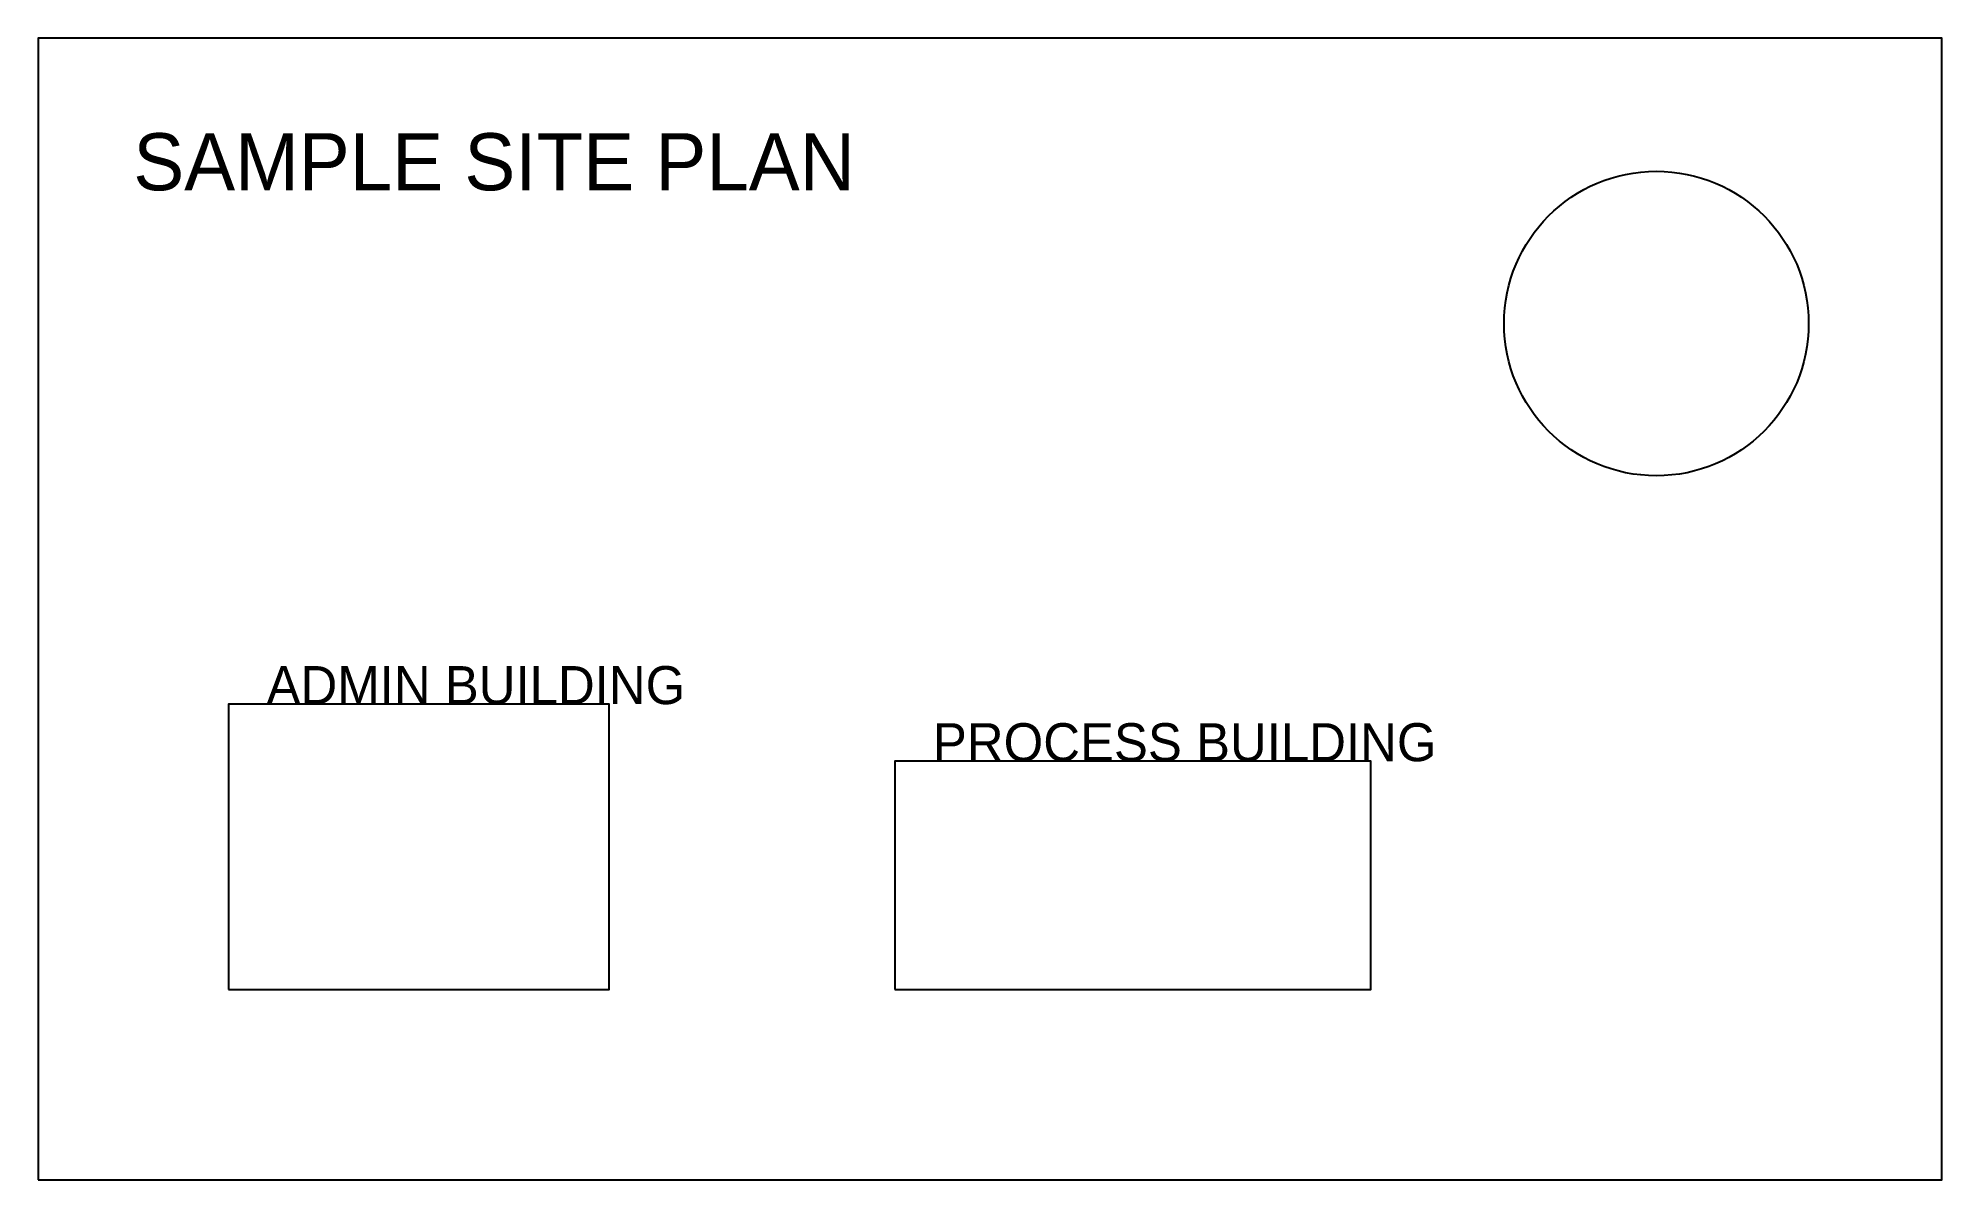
# Model space of a CAD drawing. Header units: metres. Extents: x 0 to 100, y 0 to 60.
import ezdxf

# ---------------------------------------------------------------- set-up
doc = ezdxf.new("R2010")
doc.units = ezdxf.units.M
for name, color, linetype in [('ANNOTATION', 2, 'CONTINUOUS'), ('BOUNDARY', 7, 'CONTINUOUS'), ('BUILDINGS', 5, 'CONTINUOUS'), ('FACILITIES', 4, 'CONTINUOUS')]:
    doc.layers.add(name, color=color, linetype=linetype)

msp = doc.modelspace()

# ---------------------------------------------------------------- linework, layer by layer
at = {"layer": 'BOUNDARY'}
msp.add_lwpolyline([(0, 0), (100, 0), (100, 60), (0, 60)], close=True, dxfattribs=at)
at = {"layer": 'BUILDINGS'}
for points in [[(10, 10), (30, 10), (30, 25), (10, 25)], [(45, 10), (70, 10), (70, 22), (45, 22)]]:
    msp.add_lwpolyline(points, close=True, dxfattribs=at)
at = {"layer": 'FACILITIES'}
msp.add_circle((85, 45), 8, dxfattribs=at)

# ---------------------------------------------------------------- texts
at = {"layer": 'ANNOTATION', "attachment_point": 1}
for s, insert, char_height in [('SAMPLE SITE PLAN', (5, 55), 3), ('ADMIN BUILDING', (12, 27), 2), ('PROCESS BUILDING', (47, 24), 2)]:
    msp.add_mtext(s, dxfattribs=dict(at, insert=insert, char_height=char_height))

doc.saveas('drawing.dxf')
